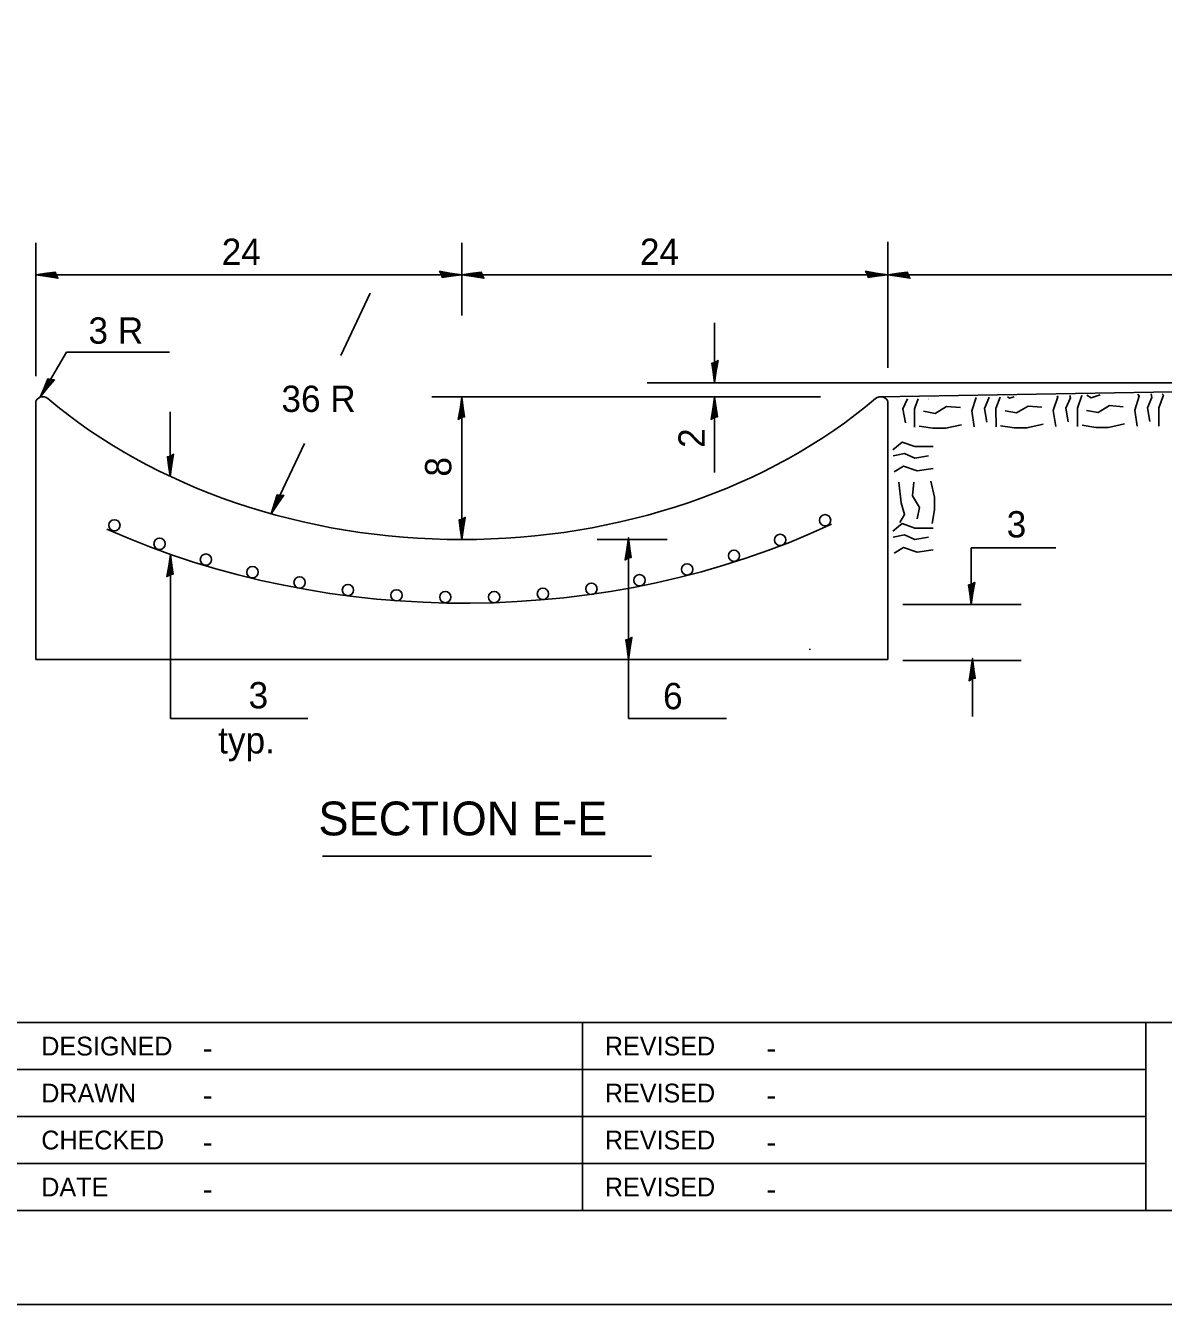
# Model space of a CAD drawing. Extents: x 0 to 2.83, y 0 to 1.83.
# Drawn here: x 0.684 to 1.189, y 0 to 0.567 of the extents above; entities that cross this region are included whole.
import ezdxf

# ---------------------------------------------------------------- set-up
doc = ezdxf.new("R2010")
doc.units = 0
for name, color, linetype in [('RD_Pr_Roadway_Dimensions', 7, 'Continuous'), ('RD_Pr_Roadway_Notes', 7, 'Continuous'), ('SH_General_Details', 7, 'Continuous'), ('SH_Printer_Plotting_Border', 7, 'Continuous')]:
    doc.layers.add(name, color=color, linetype=linetype)

msp = doc.modelspace()

# ---------------------------------------------------------------- linework, layer by layer
at = {"layer": 'RD_Pr_Roadway_Dimensions'}
for p, q in [((0.6887455545925185, 0.41177552491401725), (0.6887455545925185, 0.47085885824759893)), ((0.8776922212705598, 0.4387055249211698), (0.8776922212705598, 0.47085885824759893)), ((1.0666405545935616, 0.41540719159444267), (1.0666405545935616, 0.47127219158386285)), ((0.8776922212705598, 0.4567371915978699), (0.6887455545925185, 0.4567371915978699)), ((1.0666405545935616, 0.4567371915978699), (0.8776922212705598, 0.4567371915978699)), ((1.0666405545935616, 0.4567371915978699), (1.4212488879427894, 0.4567371915978699)), ((0.8371122212671325, 0.44855052493040853), (0.8240139482088968, 0.4208476082084089)), ((1.0666405545935616, 0.41540719159444267), (1.0666405545935616, 0.4530388582547515)), ((0.9898505545922205, 0.4354071915944427), (0.9898505545922205, 0.40882219159578376)), ((0.7023222212657914, 0.4223571915825217), (0.6907088879414485, 0.40236885825817875)), ((0.7023222212657914, 0.4223571915825217), (0.748077221261023, 0.4223571915825217)), ((1.337647221273987, 0.40882219159578376), (0.9599188879393622, 0.40882219159578376)), ((0.8644455546007141, 0.40261385826294716), (1.036818887935637, 0.40261385826294716)), ((0.8776922212705598, 0.3392638582584768), (0.8776922212705598, 0.40241552491982874)), ((0.9898505545922205, 0.40241552491982874), (0.9898505545922205, 0.36903552492459707)), ((0.748318887935637, 0.39592885826056295), (0.748318887935637, 0.36729219158490595)), ((0.8078988879390643, 0.3818288582560926), (0.7931705546044394, 0.3506905249161034)), ((0.9376922212705597, 0.339265524923554), (0.9688405546017572, 0.339265524923554)), ((0.951655554599373, 0.3400805249211698), (0.951655554599373, 0.2860021915835648)), ((1.1036988879308685, 0.335582191586247), (1.1036988879308685, 0.3104355249208718)), ((1.1036988879308685, 0.335582191586247), (1.1411759366855607, 0.335582191586247)), ((0.7484655546017572, 0.33271719159682683), (0.7484655546017572, 0.25989219158863125)), ((1.07330722125998, 0.3104355249208718), (1.1257672212586387, 0.3104355249208718)), ((0.951655554599373, 0.2860021915835648), (0.951655554599373, 0.2598438582619041)), ((1.07330722125998, 0.2856521915790945), (1.1257672212586387, 0.2856521915790945)), ((1.1042505546078667, 0.2865171915886312), (1.1042505546078667, 0.26079219158490596)), ((0.7484655546017572, 0.25989219158863125), (0.8094328311943099, 0.25989219158863125)), ((0.951655554599373, 0.2598438582619041), (0.9951922212705597, 0.2598438582619041))]:
    msp.add_line(p, q, dxfattribs=at)
for points in [[(0.6977822212644503, 0.45660552491744455), (0.6974805546068237, 0.4579538582560926), (0.6936588879295275, 0.4573721915883332), (0.6887455545925185, 0.4567371915978699), (0.6939922212623642, 0.4560171915886312), (0.6985872212716029, 0.45521052491640146), (0.6977822212644503, 0.45660552491744455), (0.6973788879380212, 0.4574971915883332), (0.6920472212695167, 0.4567288582523673), (0.6978755546078668, 0.455707191586247), (0.6970155545935616, 0.4568538582523673), (0.6945655546054825, 0.456698858260861), (0.6969222212695166, 0.4563421915968269)], [(0.868655554599373, 0.45686885825817874), (0.8689572212763712, 0.45552052491878564), (0.8727788879342958, 0.4561021915872901), (0.8776922212705598, 0.4567371915978699), (0.8724455546007142, 0.45745719158624704), (0.8678488879271433, 0.45826385825847676), (0.868655554599373, 0.45686885825817874), (0.8690588879250571, 0.4559771915872901), (0.8743905545935616, 0.456745524923256), (0.8685622212753281, 0.4577671915886312), (0.8694222212695166, 0.456620524923256), (0.8718722212575958, 0.45677552491401724), (0.8695155545935616, 0.4571321915981679)], [(0.8867288879417464, 0.45660552491744455), (0.8864272212647483, 0.4579538582560926), (0.8826055546068237, 0.4573721915883332), (0.8776922212705598, 0.4567371915978699), (0.8829388879404053, 0.4560171915886312), (0.8875338879295275, 0.45521052491640146), (0.8867288879417464, 0.45660552491744455), (0.8863255545959458, 0.4574971915883332), (0.8809938879274413, 0.4567288582523673), (0.8868222212657914, 0.455707191586247), (0.8859622212716028, 0.4568538582523673), (0.8835122212634072, 0.456698858260861), (0.8858688879274413, 0.4563421915968269)], [(1.0576038879417464, 0.45686885825817874), (1.057905554599373, 0.45552052491878564), (1.0617272212766693, 0.4561021915872901), (1.0666405545935616, 0.4567371915978699), (1.0613938879438325, 0.45745719158624704), (1.0567972212695167, 0.45826385825847676), (1.0576038879417464, 0.45686885825817874), (1.0580072212681755, 0.4559771915872901), (1.06333888793668, 0.456745524923256), (1.0575105545983299, 0.4577671915886312), (1.0583705545925186, 0.456620524923256), (1.0608205546007141, 0.45677552491401724), (1.0584638879366801, 0.4571321915981679)], [(1.0756772212647483, 0.45660552491744455), (1.0753755546078667, 0.4579538582560926), (1.0715538879298254, 0.4573721915883332), (1.0666405545935616, 0.4567371915978699), (1.0718872212634072, 0.4560171915886312), (1.0764822212719007, 0.45521052491640146), (1.0756772212647483, 0.45660552491744455), (1.0752738879390642, 0.4574971915883332), (1.0699422212705598, 0.4567288582523673), (1.0757705546089098, 0.455707191586247), (1.0749105545946047, 0.4568538582523673), (1.0724605546065256, 0.456698858260861), (1.0748172212705598, 0.4563421915968269)], [(0.9899822212719008, 0.41785885824759894), (0.9886338879332528, 0.41755719159071736), (0.9892155546017573, 0.4137355249126762), (0.9898505545922205, 0.40882219159578376), (0.9905705546007142, 0.41406885824625783), (0.9913772212729439, 0.4186638582547515), (0.9899822212719008, 0.41785885824759894), (0.9890905546017572, 0.41745552492116983), (0.9898588879369781, 0.4121238582534104), (0.9908805546030983, 0.4179521915910154), (0.989733887936978, 0.41709219159682687), (0.9898888879284844, 0.4146421915886312), (0.9902455545925185, 0.4169988582534104)], [(0.6953622212671325, 0.41011552492802433), (0.6940438879393622, 0.41053219159444265), (0.692627221272944, 0.406937191585949), (0.6907088879414485, 0.40236885825817875), (0.6939672212668345, 0.4065438582499831), (0.6969738879271433, 0.41011219159786994), (0.6953622212671325, 0.41011552492802433), (0.6943888879284844, 0.4102155249317496), (0.6923738879427895, 0.40521885826190407), (0.6961872212753282, 0.409745524923256), (0.6947622212634073, 0.4095771915910154), (0.6936655546092079, 0.40738219159816796), (0.6951588879295275, 0.4092405249280244)], [(0.877560554610251, 0.39337885824864205), (0.8789088879295275, 0.39368052492564015), (0.878327221261023, 0.3975021915835648), (0.8776922212705598, 0.40241552491982874), (0.8769722212620661, 0.39716885824998316), (0.8761655546092079, 0.39257219159578377), (0.877560554610251, 0.39337885824864205), (0.878452221261023, 0.39378219159444267), (0.8776838879250571, 0.39911385826294715), (0.8766622212596819, 0.39328552492459706), (0.8778088879250572, 0.39414552491878563), (0.8776538879342959, 0.39659552492698125), (0.8772972212695167, 0.39423885826294713)], [(0.9897188879319117, 0.39337885824864205), (0.9910672212705597, 0.39368052492564015), (0.9904855546020552, 0.3975021915835648), (0.9898505545922205, 0.40241552491982874), (0.9891305546030983, 0.39716885824998316), (0.9883238879308686, 0.39257219159578377), (0.9897188879319117, 0.39337885824864205), (0.9906105546020553, 0.39378219159444267), (0.9898422212668344, 0.39911385826294715), (0.9888205546007142, 0.39328552492459706), (0.9899672212668345, 0.39414552491878563), (0.9898122212753281, 0.39659552492698125), (0.9894555545911774, 0.39423885826294713)], [(0.7484505545959458, 0.37632885825609264), (0.7471022212766693, 0.3760271915790945), (0.7476838879250571, 0.3722055249211698), (0.748318887935637, 0.36729219158490595), (0.7490388879247591, 0.3725388582547515), (0.7498455545969889, 0.3771338582632452), (0.7484505545959458, 0.37632885825609264), (0.7475588879250571, 0.37592552493040854), (0.748327221261023, 0.37059385826190405), (0.7493488879271433, 0.37642219158013757), (0.748202221261023, 0.375562191585949), (0.7483572212719009, 0.37311219159786996), (0.74871388793668, 0.37546885826190407)], [(0.7971538879342959, 0.35880219159548576), (0.7958055545949028, 0.3591055249174445), (0.7946972212657913, 0.3554038582642883), (0.7931705546044394, 0.3506905249161034), (0.7960655546054826, 0.3551255249184876), (0.7987588879332528, 0.3589355249208718), (0.7971538879342959, 0.35880219159548576), (0.796175554599671, 0.35882052493070654), (0.79458888793668, 0.3536721915801376), (0.7980055546030984, 0.35850219158356483), (0.7966005545922205, 0.35821552493174963), (0.795693887935637, 0.3559355249208718), (0.7970238879390642, 0.3579121915896743)], [(0.8778238879308686, 0.34830052493040853), (0.8764755545922205, 0.3479988582534104), (0.8770572212599799, 0.34417719159548577), (0.8776922212705598, 0.3392638582584768), (0.8784122212596819, 0.3445105249283224), (0.8792188879319116, 0.3491055249174445), (0.8778238879308686, 0.34830052493040853), (0.8769322212599799, 0.34789719158386284), (0.8777005545959458, 0.3425655249161034), (0.8787222212620661, 0.34839385825370844), (0.8775755545959458, 0.3475338582595199), (0.8777305546068236, 0.34508385825132426), (0.8780872212716029, 0.34744052491610344)], [(0.9515238879390642, 0.3310438582499831), (0.9528722212575957, 0.33134552492698127), (0.9522905546092079, 0.33516719158490593), (0.951655554599373, 0.3400805249211698), (0.9509355546102509, 0.3348338582513242), (0.9501288879380211, 0.33023719159786996), (0.9515238879390642, 0.3310438582499831), (0.9524155546092078, 0.3314471915957838), (0.951647221273987, 0.33677885826428827), (0.9506255546078667, 0.3309505249259382), (0.951772221273987, 0.3318105249208718), (0.9516172212623641, 0.33426052492832237), (0.9512605545983299, 0.33190385826428825)], [(0.7483338879414484, 0.3236805249256402), (0.74968222125998, 0.32398219158252173), (0.7491005545922205, 0.32780385826056296), (0.7484655546017572, 0.33271719159682683), (0.7477455545925186, 0.32747052492698125), (0.7469388879404053, 0.3228738582534104), (0.7483338879414484, 0.3236805249256402), (0.7492255545922205, 0.32408385825132424), (0.7484572212763712, 0.32941552491982873), (0.7474355546102509, 0.32358719158147864), (0.7485822212763712, 0.3244471915957838), (0.7484272212647483, 0.3268971915838628), (0.7480705546007141, 0.3245405249198287)], [(1.1038305545911773, 0.3194721915920585), (1.1024822212719008, 0.31917052491506037), (1.1030638879404053, 0.3153488582571357), (1.1036988879308685, 0.3104355249208718), (1.1044188879393622, 0.31568219159071736), (1.1052255545922205, 0.32027719157909446), (1.1038305545911773, 0.3194721915920585), (1.1029388879404054, 0.31906885824625786), (1.1037072212763712, 0.31373719159786995), (1.1047288879417465, 0.3195655249161034), (1.103582221276371, 0.3187055249211698), (1.1037372212671324, 0.3162555249137192), (1.1040938879319115, 0.31861219159786996)], [(0.9517872212596818, 0.2950388582547515), (0.9504388879404053, 0.29473719159786993), (0.9510205546089098, 0.29091552491982875), (0.951655554599373, 0.2860021915835648), (0.9523755546078667, 0.2912488582534104), (0.9531822212599799, 0.29584385826190407), (0.9517872212596818, 0.2950388582547515), (0.9508955546089098, 0.2946355249283224), (0.9516638879247591, 0.289303858260563), (0.952685554610251, 0.29513219159816795), (0.951538887924759, 0.29427219158386286), (0.9516938879356369, 0.29182219159578376), (0.952050554599671, 0.29417885826056295)], [(1.1041188879274413, 0.2774805249174445), (1.1054672212668344, 0.2777821915944427), (1.10488555459833, 0.28160385825236733), (1.1042505546078667, 0.2865171915886312), (1.103530554599373, 0.2812705249187856), (1.1027238879271433, 0.27667385826533136), (1.1041188879274413, 0.2774805249174445), (1.10501055459833, 0.2778838582632452), (1.1042422212623642, 0.2832155249317497), (1.1032205545969889, 0.2773871915933996), (1.104367221262364, 0.2782471915883332), (1.1042122212716028, 0.28069719159578377), (1.1038555546068236, 0.27834052493174966)]]:
    msp.add_lwpolyline(points, dxfattribs=at)
at = {"layer": 'RD_Pr_Roadway_Notes'}
msp.add_line((0.8159772212766693, 0.1987888582547515), (0.9618322212763711, 0.1987888582547515), dxfattribs=at)
at = {"layer": 'SH_General_Details'}
for p, q in [((1.4243138879404054, 0.40882219159578376), (1.0634855546020552, 0.40261385826294716)), ((0.6887455545925185, 0.2860021915835648), (0.6887455545925185, 0.4002005249259382)), ((1.0666405545935616, 0.2860021915835648), (1.0666405545935616, 0.40019719159578376)), ((1.0320238879390642, 0.29043219159071737), (1.0320188879438326, 0.2907605249283224)), ((0.6887455545925185, 0.2860021915835648), (1.0666405545935616, 0.2860021915835648)), ((0.16666099999999995, 0.12500000015894577), (2.791661000019868, 0.12500000015894577)), ((0.9311837475961051, 0.12500000015894577), (0.9311837475961051, 0.04166666682561239)), ((1.1811837475961051, 0.12500000015894577), (1.1811837475961051, 0.04166666682561239)), ((0.4145170809294384, 0.10416666682561242), (1.1811837475961051, 0.10416666682561242)), ((0.4145170809294384, 0.08333333349227906), (1.1811837475961051, 0.08333333349227906)), ((0.4145170809294384, 0.06250000015894573), (1.1811837475961051, 0.06250000015894573)), ((2.833327666666666, 1.3907750447591147e-10), (-5.666666666729724e-06, 1.589457194010417e-10))]:
    msp.add_line(p, q, dxfattribs=at)
msp.add_lwpolyline([(0.16666099999999995, 1.791666666825613), (2.791661000019868, 1.791666666825613), (2.791661000019868, 0.04166666682561239), (0.16666099999999995, 0.04166666682561239)], close=True, dxfattribs=at)
for points in [[(1.141128887938021, 0.38939885824894005), (1.140077221261023, 0.39651219159339957), (1.142077221261023, 0.40263219159816793), (1.1418322212763712, 0.40302052491878565)], [(1.1467188879319117, 0.39146052491640143), (1.1456688879393622, 0.3975655249161034), (1.1476788879298254, 0.4021521915790945), (1.1474755545922204, 0.4031355249283224)], [(1.150792221274285, 0.3894471915957838), (1.150753887938021, 0.3975888582465559), (1.1527672212586388, 0.40319719159578377), (1.1527288879417463, 0.40324385825817877)], [(1.1608038879298255, 0.4034088582595199), (1.1568372212716027, 0.40220052492593816), (1.1549105545946046, 0.4032888582547515)], [(1.1772555546030983, 0.3895788582560926), (1.1762088879414483, 0.3967021915910154), (1.1782072212763712, 0.40281885824625785), (1.1776172212623641, 0.40375552491371924)], [(1.1828438879319116, 0.3916488582489401), (1.1817972212695167, 0.3977488582534104), (1.1838038879298254, 0.40233885824655585), (1.183490554597287, 0.4038755249184876)], [(1.1869305545949027, 0.38963052491371925), (1.1868822212681756, 0.39777219158386284), (1.1888922212586388, 0.40338552492832236), (1.188413887924759, 0.4039771915872901)], [(1.0744538879261003, 0.39109385826190407), (1.0734072212644503, 0.397187191585949), (1.075358887936978, 0.40165385826428823)], [(1.0785338879295274, 0.389082191586247), (1.078492221262364, 0.39721719159682684), (1.0801205545925185, 0.40175219158356484)], [(1.0988505545922205, 0.39783552491640145), (1.0927455545925184, 0.3983088582557946), (1.087667221274285, 0.3952288582523673), (1.0825722212657913, 0.39621885826190406)], [(1.0846138879322096, 0.40184385826190405), (1.0845788879261002, 0.4018338582513242), (1.084562221275328, 0.40184385826190405)], [(1.1049938879274412, 0.38921885826190405), (1.1039472212657913, 0.3963271915910154), (1.1058922212586388, 0.4022821915944427)], [(1.1105922212668344, 0.39128052492936544), (1.109537221259682, 0.39737885824864205), (1.1115488879345938, 0.40196719159682687), (1.1114605546065255, 0.4023955249187856)], [(1.114663887924759, 0.3892671915886312), (1.114627221272944, 0.39740385826428826), (1.1164472212657914, 0.4024988582534104)], [(1.1349822212719007, 0.3980188582537084), (1.1288722212575957, 0.39848885826294717), (1.123788887924759, 0.3954171915849059), (1.118702221261023, 0.39640385826428826)], [(1.1227072212763711, 0.4026271915835648), (1.1207055545911775, 0.4020171915886312), (1.1197322212719008, 0.4025655249161034)], [(1.171108887936978, 0.3982021915910154), (1.1650038879380211, 0.3986821915907174), (1.159923887934594, 0.3955971915920585), (1.1548272212610229, 0.3965905249317496)], [(1.099397221273987, 0.390207191586247), (1.092280554599373, 0.38864719158386285), (1.0866788879298255, 0.38861719159310154), (1.080568887935637, 0.3896005249222129)], [(1.1355288879342957, 0.3903888582584768), (1.1284122212596819, 0.38882385826086097), (1.1228138879404053, 0.38879385824998314), (1.1167038879261002, 0.3897838582595199)], [(1.1716572212644503, 0.39057219159578377), (1.164542221274285, 0.38900719159816793), (1.1589438879356369, 0.3889855249126762), (1.1528288879261002, 0.38996719159682686)], [(1.0868288879261, 0.38048385824759895), (1.078687221275328, 0.38048385824759895), (1.0730838879414484, 0.3825271915790945), (1.0688305545911774, 0.37911385826294713)], [(1.0847888879247591, 0.3764155249198287), (1.078687221275328, 0.37539885824894004), (1.0741038879417464, 0.37742719159548577), (1.0690188879438325, 0.3764155249198287)], [(1.0868288879261, 0.3708138582510262), (1.079702221261023, 0.3698071915907174), (1.0735972212620661, 0.37183385825132426), (1.0695255546041413, 0.3692905249198287)], [(1.071558887925057, 0.36470885825132426), (1.0725788879261002, 0.35555052493040856), (1.0741038879417464, 0.35045719158624705), (1.0720638879404054, 0.34689885824894007)], [(1.078173887934594, 0.36470885825132426), (1.077663887924759, 0.35860385825236735), (1.0807188879319116, 0.3535138582584768), (1.079702221261023, 0.34842552493040857)], [(1.0858072212599799, 0.3652221915920585), (1.0873338879414485, 0.35809219159682687), (1.0873338879414485, 0.35249885825341043), (1.0863172212705596, 0.3463888582584768)], [(1.0868288879261, 0.34436052491267616), (1.078687221275328, 0.34436052491267616), (1.0730838879414484, 0.3463888582584768), (1.0688305545911774, 0.34298552491267614)], [(1.0847888879247591, 0.34028052492936545), (1.078687221275328, 0.33926885825370845), (1.0741038879417464, 0.3413005249304085), (1.0690188879438325, 0.34028052492936545)], [(1.0868288879261, 0.3346855249208718), (1.079702221261023, 0.33367385826533136), (1.0735972212620661, 0.3357021915910154), (1.0695255546041413, 0.33316385825475153)]]:
    msp.add_lwpolyline(points, dxfattribs=at)
for centre, radius in [((0.7235967603192315, 0.34558642139037543), 0.0025066323136902703), ((1.038867859131901, 0.34781671458458), 0.002506632313690271), ((1.0189341746233984, 0.33913144018252783), 0.0025066323136902725), ((0.7436792271994636, 0.33738518555959157), 0.002506632313690272), ((0.7641990906067774, 0.3303961700995773), 0.0025066323136902716), ((0.998447243578045, 0.33209618733351526), 0.002506632313690272), ((0.7848598400422022, 0.3248081878026336), 0.002506632313690271), ((0.9565303292938158, 0.3212078888816148), 0.002506632313690271), ((0.9776573809251771, 0.326049296200028), 0.002506632313690273), ((0.8057822534308419, 0.3202373470065504), 0.00250663231369027), ((0.8272097014450118, 0.31684627095883183), 0.002506632313690271), ((0.9136842105649993, 0.31519936406587656), 0.0025066323136902703), ((0.9352202772163436, 0.3174313966629415), 0.002506632313690271), ((0.848747658994107, 0.3145365339321404), 0.002506632313690271), ((0.8704005340204224, 0.31375229990457587), 0.002506632313690271), ((0.8920672006868408, 0.31375229990457587), 0.002506632313690271)]:
    msp.add_circle(centre, radius, dxfattribs=at)
for centre, major_axis, ratio, start_param, end_param in [((0.6918344792195246, 0.40020029634212545), (-0.0030888001791215982, 3.7826892525670367e-19), 0.7692307692307692, 3.8786348216942224, 6.283185307179586), ((1.0635483932160423, 0.40019891216357645), (0.003088800179005369, -6.858514154396134e-19), 0.7692307692307692, 0, 2.4045407892117416), ((0.8776922528811381, 0.5299690905613214), (-0.24791440825823458, 3.0360758653595713e-17), 0.7692307692307693, 0.7370421681044297, 2.4045407892117416), ((0.8786173762344405, 0.553255748788765), (-0.3148583831852969, 3.8559031115258465e-17), 0.7692307692307692, 1.044017076485783, 2.115475479986992)]:
    msp.add_ellipse(centre, major_axis=major_axis, ratio=ratio, start_param=start_param, end_param=end_param, dxfattribs=at)
at = {"layer": 'SH_Printer_Plotting_Border'}
msp.add_lwpolyline([(-5.666646798514799e-06, 0), (2.8333276668454803, 0), (2.8333276668454803, 1.8333333334922792), (-5.666646798514799e-06, 1.8333333334922792)], close=True, dxfattribs=at)

# ---------------------------------------------------------------- texts
at = {"layer": 'RD_Pr_Roadway_Dimensions'}
for s, p in [('24', (0.7712216954135453, 0.4611005249222129)), ('24', (0.9567283620939707, 0.4611005249222129)), ('3 R', (0.7121146516102205, 0.42615719159444265)), ('36 R', (0.7977061413456512, 0.3958770112772792)), ('3', (1.1194073013808497, 0.34021219158147864)), ('3 ', (0.783139870425573, 0.2643855249283224)), ('6', (0.9669706347134572, 0.2640121915933996)), ('typ.', (0.7696430408938069, 0.2443855215956777))]:
    msp.add_text(s, height=0.011666669999999999, dxfattribs=at).set_placement(p)
for s, p in [('2', (0.9854755545922205, 0.37993618432255355)), ('8', (0.873068887935637, 0.36720171275383723))]:
    msp.add_text(s, height=0.011666669999999999, rotation=89.99999999999999, dxfattribs=at).set_placement(p)
at = {"layer": 'RD_Pr_Roadway_Notes'}
msp.add_text('SECTION E-E', height=0.015, dxfattribs=at).set_placement((0.8141022212766692, 0.20805385826056297))
at = {"layer": 'SH_General_Details'}
for s, height, p in [('DESIGNED', 0.00833333, (0.691183747596105, 0.11041666849227906)), ('REVISED', 0.00833333, (0.941183097249826, 0.11041666849227906)), ('-', 0.010000000000000002, (0.7628187311085997, 0.10874984515933638)), ('-', 0.010000000000000002, (1.0128187311085999, 0.10874984515933638)), ('DRAWN', 0.00833333, (0.691183747596105, 0.08958333515894572)), ('REVISED', 0.00833333, (0.941183097249826, 0.08958333515894572)), ('-', 0.010000000000000002, (0.7628187311085997, 0.087916511826003)), ('-', 0.010000000000000002, (1.0128187311085999, 0.087916511826003)), ('CHECKED', 0.00833333, (0.691183747596105, 0.06875000182561238)), ('REVISED', 0.00833333, (0.941183097249826, 0.06875000182561238)), ('-', 0.010000000000000002, (0.7628187311085997, 0.06708317849266966)), ('-', 0.010000000000000002, (1.0128187311085999, 0.06708317849266966)), ('DATE', 0.008333330000000003, (0.691183747596105, 0.04791666849227905)), ('REVISED', 0.00833333, (0.941183097249826, 0.04791666849227905)), ('-', 0.010000000000000002, (0.7628187311085997, 0.04624984515933635)), ('-', 0.010000000000000002, (1.0128187311085999, 0.04624984515933635))]:
    msp.add_text(s, height=height, dxfattribs=at).set_placement(p)

doc.saveas('drawing.dxf')
